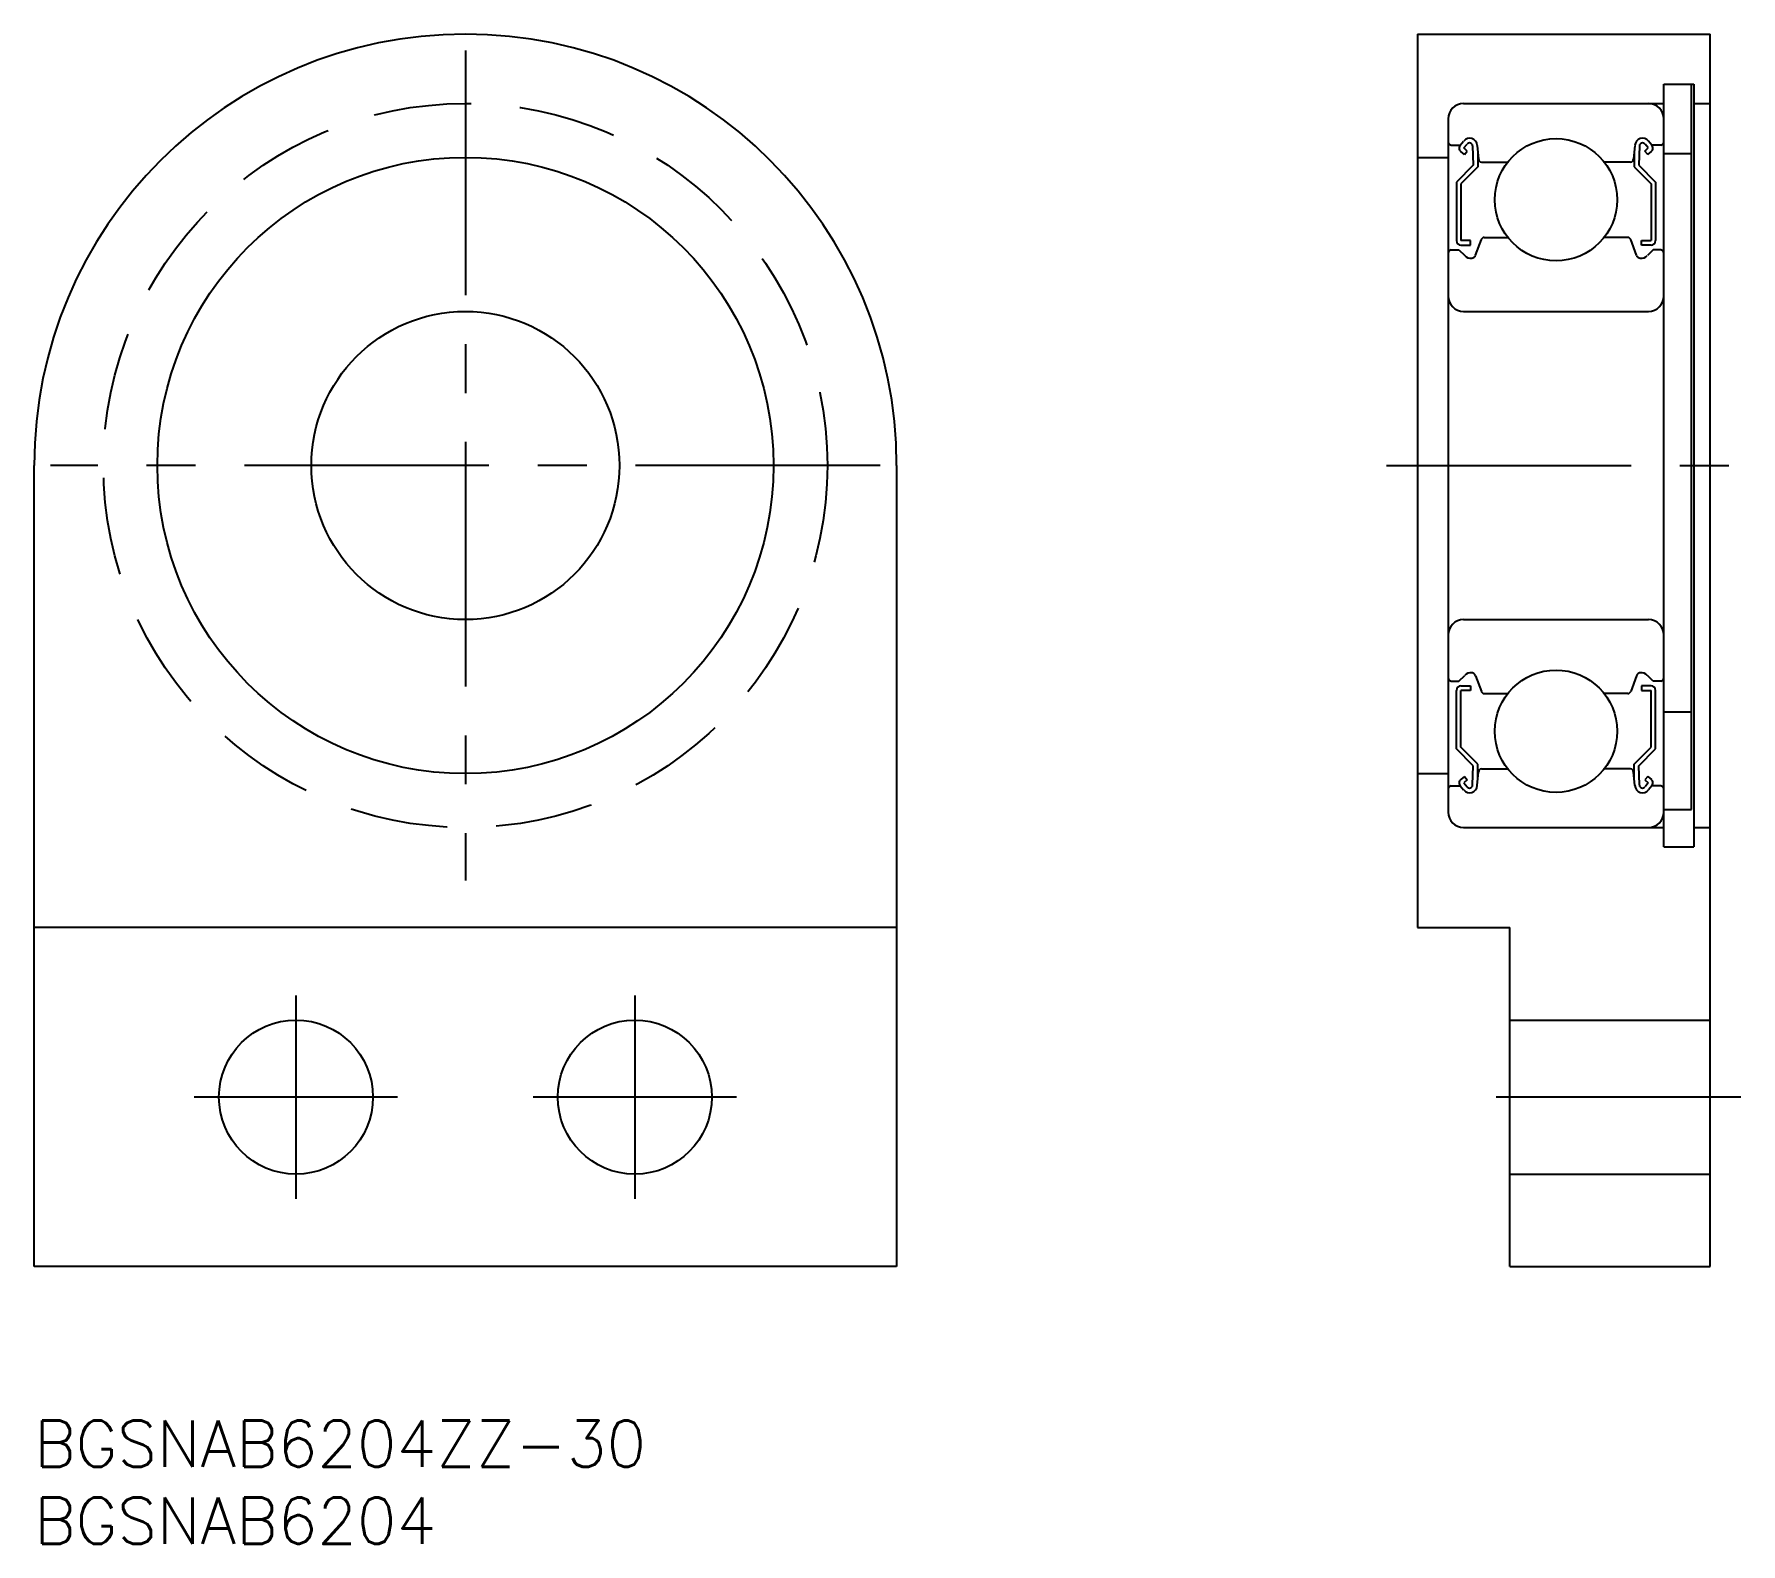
# Model space of a CAD drawing. Extents: x 0 to 111, y -8 to 90.
import ezdxf

# ---------------------------------------------------------------- set-up
doc = ezdxf.new("R2010")
doc.units = 0
doc.header["$LTSCALE"] = 0.5
doc.linetypes.add('CENTER', pattern=[50.8, 31.75, -6.35, 6.35, -6.35])
doc.linetypes.add('DASHED', pattern=[19.05, 12.7, -6.35])
for name, color, linetype in [('MSM_CENTER', 1, 'CENTER'), ('MSM_CONTINUOUS', 7, 'CONTINUOUS'), ('MSM_DASHED', 4, 'DASHED'), ('MSM_PART_NUMBER', 7, 'CONTINUOUS')]:
    doc.layers.add(name, color=color, linetype=linetype)
doc.styles.get("Standard").update_dxf_attribs({"font": 'txt.shx', "height": 3, "bigfont": 'bigfont.shx'})

# ---------------------------------------------------------------- blocks, each defined once
blk = doc.blocks.new('*U6')
at = {"layer": 'MSM_PART_NUMBER'}
blk.add_text('BGSNAB6204ZZ-30', height=3, dxfattribs=at).set_placement((0, -3))
blk = doc.blocks.new('*U7')
at = {"layer": 'MSM_PART_NUMBER'}
blk.add_text('BGSNAB6204', height=3, dxfattribs=at).set_placement((0, -8))

msp = doc.modelspace()

# ---------------------------------------------------------------- linework, layer by layer
at = {"layer": 'MSM_CENTER'}
for p, q in [((28, 88.93), (28, 35.07)), ((54.93, 62), (1.07, 62)), ((87.81, 62), (110.81, 62)), ((17, 27.6), (17, 14.4)), ((39, 27.6), (39, 14.4)), ((23.6, 21), (10.4, 21)), ((45.6, 21), (32.4, 21)), ((110.81, 21), (93.81, 21))]:
    msp.add_line(p, q, dxfattribs=at)
at = {"layer": 'MSM_CONTINUOUS'}
for p, q in [((89.81, 90), (89.81, 32)), ((89.81, 90), (108.81, 90)), ((108.81, 10), (108.81, 90)), ((105.81, 37.25), (105.81, 86.75)), ((105.81, 86.75), (107.76, 86.75)), ((107.61, 39.68, 1.25), (107.61, 86.75, 1.25)), ((107.76, 86.75), (107.76, 37.25)), ((92.81, 85.5), (105.81, 85.5)), ((107.76, 85.5), (108.81, 85.5)), ((91.81, 84.5), (91.81, 39.5)), ((92.01, 82.8), (92.59, 82.8)), ((92.59, 82.8), (92.81, 83.06)), ((92.86, 82.18), (92.63, 82.38)), ((92.82, 82.61), (93.04, 82.86)), ((93.05, 82.41), (92.82, 82.61)), ((92.86, 82.18), (93.05, 82.41)), ((93.39, 82.74), (93.44, 81.5)), ((93.69, 82.78), (93.77, 81.88)), ((93.74, 82.23), (93.74, 81.38)), ((103.93, 82.78), (103.85, 81.88)), ((103.88, 82.23), (103.88, 81.38)), ((104.23, 82.74), (104.18, 81.5)), ((104.57, 82.41), (104.8, 82.61)), ((104.77, 82.18), (104.57, 82.41)), ((104.8, 82.61), (104.59, 82.86)), ((104.77, 82.18), (105, 82.38)), ((105.03, 82.8), (104.81, 83.06)), ((105.61, 82.8), (105.03, 82.8)), ((105.81, 82.25), (107.61, 82.25)), ((89.81, 82), (91.81, 82)), ((93.44, 81.5), (92.34, 80.4)), ((93.74, 81.38), (92.64, 80.28)), ((93.97, 81.7), (95.69, 81.7)), ((103.65, 81.7), (101.93, 81.7)), ((103.88, 81.38), (104.98, 80.28)), ((104.18, 81.5), (105.28, 80.4)), ((92.34, 80.4), (92.34, 76.6)), ((92.64, 80.28), (92.64, 76.6)), ((104.98, 80.28), (104.98, 76.6)), ((105.28, 80.4), (105.28, 76.6)), ((93.26, 76.6), (92.64, 76.6)), ((93.26, 76.3), (93.26, 76.6)), ((93.59, 75.65), (93.97, 76.67)), ((94.15, 76.8), (95.69, 76.8)), ((103.47, 76.8), (101.93, 76.8)), ((104.03, 75.65), (103.66, 76.67)), ((104.36, 76.6), (104.98, 76.6)), ((104.36, 76.3), (104.36, 76.6)), ((92.01, 76), (92.51, 76)), ((92.51, 76), (92.89, 75.63)), ((92.64, 76.3), (93.26, 76.3)), ((104.98, 76.3), (104.36, 76.3)), ((105.11, 76), (104.74, 75.63)), ((105.61, 76), (105.11, 76)), ((92.81, 72), (104.81, 72)), ((0, 10), (0, 62)), ((56, 62), (56, 10)), ((92.81, 52), (104.81, 52)), ((92.01, 48), (92.51, 48)), ((92.51, 48), (92.89, 48.37)), ((92.64, 47.7), (93.26, 47.7)), ((93.26, 47.7), (93.26, 47.4)), ((93.59, 48.35), (93.97, 47.33)), ((104.03, 48.35), (103.66, 47.33)), ((104.36, 47.7), (104.36, 47.4)), ((104.98, 47.7), (104.36, 47.7)), ((105.11, 48), (104.74, 48.37)), ((105.61, 48), (105.11, 48)), ((92.34, 43.6), (92.34, 47.4)), ((92.64, 43.72), (92.64, 47.4)), ((93.26, 47.4), (92.64, 47.4)), ((94.15, 47.2), (95.69, 47.2)), ((103.47, 47.2), (101.93, 47.2)), ((104.36, 47.4), (104.98, 47.4)), ((104.98, 43.72), (104.98, 47.4)), ((105.28, 43.6), (105.28, 47.4)), ((105.81, 46), (107.61, 46)), ((93.44, 42.5), (92.34, 43.6)), ((93.74, 42.62), (92.64, 43.72)), ((103.88, 42.62), (104.98, 43.72)), ((104.18, 42.5), (105.28, 43.6)), ((93.39, 41.26), (93.44, 42.5)), ((93.69, 41.22), (93.77, 42.12)), ((93.74, 41.77), (93.74, 42.62)), ((93.97, 42.3), (95.69, 42.3)), ((103.65, 42.3), (101.93, 42.3)), ((103.93, 41.22), (103.85, 42.12)), ((103.88, 41.77), (103.88, 42.62)), ((104.23, 41.26), (104.18, 42.5)), ((89.81, 42), (91.81, 42)), ((92.01, 41.2), (92.59, 41.2)), ((92.59, 41.2), (92.81, 40.94)), ((92.86, 41.82), (92.63, 41.62)), ((93.05, 41.59), (92.82, 41.39)), ((92.82, 41.39), (93.04, 41.14)), ((92.86, 41.82), (93.05, 41.59)), ((104.77, 41.82), (104.57, 41.59)), ((104.57, 41.59), (104.8, 41.39)), ((104.8, 41.39), (104.59, 41.14)), ((104.77, 41.82), (105, 41.62)), ((105.03, 41.2), (104.81, 40.94)), ((105.61, 41.2), (105.03, 41.2)), ((105.81, 39.68), (107.61, 39.68)), ((92.81, 38.5), (105.81, 38.5)), ((96.11, 38.5), (96.11, 38.5)), ((107.76, 38.5), (108.81, 38.5)), ((105.81, 37.25), (107.76, 37.25)), ((56, 32), (0, 32)), ((89.81, 32), (95.81, 32)), ((95.81, 10), (95.81, 32)), ((95.81, 26), (108.81, 26)), ((95.81, 16), (108.81, 16)), ((56, 10), (0, 10)), ((95.81, 10), (108.81, 10))]:
    msp.add_line(p, q, dxfattribs=at)
for centre, radius in [((98.81, 79.25), 3.97), ((28, 62), 20), ((28, 62), 10), ((98.81, 44.75), 3.97), ((17, 21), 5), ((39, 21), 5)]:
    msp.add_circle(centre, radius, dxfattribs=at)
for centre, radius, start, end in [((28, 62), 28, 0, 180), ((92.81, 84.5), 1, 90, 180), ((104.81, 84.5), 1, 0, 90), ((93.2, 82.74), 0.5, 4.987, 139.9098), ((104.43, 82.74), 0.5, 40.0902, 175.013), ((92.01, 83), 0.2, 180, 270), ((92.82, 82.61), 0.3, 139.9098, 229.9963), ((93.19, 82.74), 0.2, 2.3754, 139.9922), ((104.43, 82.74), 0.2, 40.0078, 177.6246), ((104.8, 82.61), 0.3, 310.0037, 40.0902), ((105.61, 83), 0.2, 270, 0), ((93.97, 81.9), 0.2, 184.987, 270), ((103.65, 81.9), 0.2, 270, 355.013), ((92.64, 76.6), 0.3, 180, 270), ((94.15, 76.6), 0.2, 90, 160.0299), ((103.47, 76.6), 0.2, 19.9701, 90), ((104.98, 76.6), 0.3, 270, 0), ((92.01, 75.8), 0.2, 90, 180), ((93.31, 76.05), 0.6, 225, 272.8048), ((93.31, 75.75), 0.3, 275.2265, 340.0299), ((104.31, 75.75), 0.3, 199.9701, 264.7735), ((104.31, 76.05), 0.6, 267.1952, 315), ((105.61, 75.8), 0.2, 0, 90), ((92.81, 73), 1, 180, 270), ((104.81, 73), 1, 270, 0), ((92.81, 51), 1, 90, 180), ((104.81, 51), 1, 0, 90), ((92.01, 48.2), 0.2, 180, 270), ((92.64, 47.4), 0.3, 90, 180), ((93.31, 47.95), 0.6, 87.1952, 135), ((93.31, 48.25), 0.3, 19.9701, 94.4626), ((104.31, 48.25), 0.3, 85.5374, 160.0299), ((104.31, 47.95), 0.6, 45, 92.8048), ((104.98, 47.4), 0.3, 0, 90), ((105.61, 48.2), 0.2, 270, 0), ((94.15, 47.4), 0.2, 199.9701, 270), ((103.47, 47.4), 0.2, 270, 340.0299), ((93.97, 42.1), 0.2, 90, 175.013), ((103.65, 42.1), 0.2, 4.987, 90), ((92.01, 41), 0.2, 90, 180), ((92.82, 41.39), 0.3, 130.0037, 220.0902), ((93.2, 41.26), 0.5, 220.0902, 355.013), ((93.19, 41.26), 0.2, 220.0078, 357.6246), ((104.43, 41.26), 0.5, 184.987, 319.9098), ((104.43, 41.26), 0.2, 182.3754, 319.9922), ((104.8, 41.39), 0.3, 319.9098, 49.9963), ((105.61, 41), 0.2, 0, 90), ((92.81, 39.5), 1, 180, 270), ((104.81, 39.5), 1, 270, 0)]:
    msp.add_arc(centre, radius, start, end, dxfattribs=at)
at = {"layer": 'MSM_DASHED'}
msp.add_circle((28, 62), 23.5, dxfattribs=at)

# ---------------------------------------------------------------- block references
at = {"layer": 'MSM_CONTINUOUS'}
for name in ['*U6', '*U7']:
    msp.add_blockref(name, (0, 0), dxfattribs=at)

doc.saveas('drawing.dxf')
